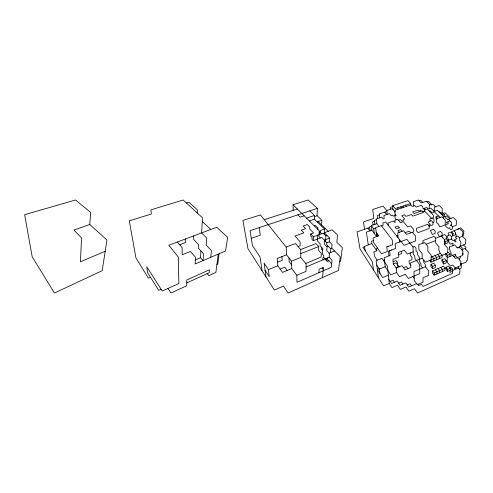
<?xml version="1.0" encoding="UTF-8"?>
<svg xmlns="http://www.w3.org/2000/svg" width="493" height="493" viewBox="0 0 493 493"><rect width="100%" height="100%" fill="white"/><g stroke="black" fill="none" stroke-linecap="round" stroke-linejoin="round"><path stroke-width="0.74" d="M423.777 260.162L423.777 262.461L425.416 264.494L425.404 266.768L428.725 270.91L428.663 275.371L423.019 277.812L423.025 282.162L417.374 284.64L414.225 280.375L413.984 271.563L425.404 266.768M431.554 218.307L424.652 211.127L424.658 209.919L422.772 207.966L422.766 206.82L421.312 205.322L416.203 207.054L414.786 205.55L412.216 206.419L410.823 204.922L395.115 210.178L394.961 212.236M185.676 238.908L185.645 242.476L179.692 244.75M428.91 225.763L428.916 225.048L430.278 224.549L428.67 222.83L428.682 221.603L431.381 220.624L433.002 222.331L432.946 224.771L429.187 226.164M429.292 208.638L429.354 204.194L426.371 201.224L421.299 202.931L418.421 199.985L413.319 201.68L413.43 206.006M429.785 211.577L429.797 210.529L432.201 212.964L433.865 212.378L433.889 211.183L430.827 208.101L428.288 208.983L426.79 207.461L423.407 208.625M426.993 201.847L428.368 201.384L431.289 204.268L431.276 204.977L433.119 204.342L435.584 206.764M430.993 264.421L430.95 266.664L432.607 268.697L435.368 267.52L435.442 265.277L433.76 263.262L430.993 264.421L432.669 266.454L432.607 268.697M431.042 262.153L431.184 255.158L427.813 251.19L427.869 246.383L424.535 242.519L418.822 244.738L418.884 249.538L422.125 253.47L422.15 258.159L425.428 262.196L447.595 253.02L447.897 248.343L444.396 244.54L444.655 239.752L441.192 236.055L435.72 238.181L435.59 242.371L435.985 243.425L438.949 246.728L438.801 250.241L439.651 251.196L439.602 252.354L442.172 255.263L442.055 257.562L431.042 262.153L429.631 260.452M433.273 210.56L434.814 211.343M432.552 270.91L432.497 273.097L434.16 275.156L444.988 270.447L445.124 268.26L443.404 266.257L432.552 270.91L434.228 272.968L434.16 275.156M434.185 210.714L434.271 207.22L439.195 205.507L442.283 208.49L441.993 214.856M298.049 246.518L300.108 245.73L300.083 241.823L295.03 236.055L303.842 232.85L301.334 230.145L305.611 228.616L303.133 226.01L307.324 224.537L309.838 227.107L309.789 229.042L313.591 232.961L310.756 234.015L310.701 235.962L312.02 237.355L311.958 239.29L313.283 240.701L321.756 237.466L324.517 240.264L324.246 244.06L327.032 246.938L326.73 250.647L329.546 253.605L329.207 257.235L332.054 260.267L331.327 267.274L296.983 282.31L296.854 275.285L291.776 268.568L291.511 261.179L286.562 254.813L286.156 247.055L260.458 214.923L242.895 220.426L247.954 248.62L274.373 290.057L283.45 286.113L288.134 293.015L338.469 270.435L340.25 256.773L331.74 248.115L332.091 244.51L329.349 241.767L329.675 238.082L324.295 232.801L332.128 229.861L337.613 235.007L336.793 242.26L342.376 247.689L340.564 261.29L339.609 261.709M433.822 260.994L433.889 258.689L432.207 256.705M440.126 217.444L438.622 215.94L436.034 216.871L435.978 218.67L436.712 218.923M436.588 259.842L436.669 257.543L434.974 255.571M193.743 235.876L193.613 239.425L198.599 244.756L198.408 248.244L203.578 253.858L203.067 260.594L200.522 257.74L200.959 251.011M313.283 240.701L313.425 236.806L310.756 234.015M324.203 234.187L324.56 229.054L314.386 219.231L314.528 215.453L309.709 210.887M436.897 273.966L436.977 271.779L435.294 269.739M439.331 258.696L439.429 256.397L437.722 254.443M441.229 214.104L441.266 213.229L439.719 211.7L439.047 211.941M197.225 212.945L197.366 209.839L188.924 202.204L186.409 202.993M321.578 224.931L321.861 220.229L317.054 215.718L317.387 208.342L308.15 199.985L293.027 204.724L293.169 210.357M439.614 272.783L439.713 270.595L438.018 268.568M317.849 229.448L317.923 227.976L315.378 225.461L314.251 225.862M443.54 218.325L443.632 216.476L437.322 210.24L434.82 211.121L434.789 212.298L438.468 215.996M442.856 237.829L442.018 236.782L442.19 233.201L440.495 231.414L437.809 232.443L437.766 233.645L439.392 236.634L444.735 234.563L446.448 236.357L446.307 238.729L448.026 240.547L447.878 242.889L445.222 243.949L444.47 243.135M441.938 259.829L441.882 260.957L443.527 264.045L446.214 262.905L446.356 260.661L444.624 258.702L441.938 259.829L443.657 261.801L443.527 264.045M442.104 212.323L444.384 214.554L444.31 215.989L444.908 216.575M442.307 271.612L442.424 269.424L440.724 267.409M300.619 249.544L315.976 243.579L318.737 246.531L318.527 250.345L321.325 253.377L321.079 257.106L305.722 263.459M319.698 234.495L319.803 232.622L319.211 232.03M320.413 232.437L320.524 230.545L324.56 229.054M445.222 243.949L445.358 241.607L444.6 240.794M318.897 272.715L319.107 269.252L323.359 267.416L322.595 277.559M445.69 253.809L446.011 256.138L447.299 257.58L455.335 254.209L455.742 254.653L455.649 255.75L460.9 261.438L460.45 265.776L455.322 268.019L452.747 264.957L450.454 265.949L447.434 262.516L447.508 261.413L447.077 260.933L447.447 255.319L445.98 253.692M452.395 226.712L456.198 225.258L456.573 220.679L453.283 217.518L447.305 219.81L447.071 218.824L446.282 218.048L445.684 218.214L444.822 216.606L446.652 215.94L449.647 218.861M452.556 271.286L449.967 272.432L450.288 268.137L448.568 266.165L445.937 267.305L446.646 270.454L447.502 271.446L452.734 269.153L451.015 267.194L449.893 267.681M321.424 247.159L321.307 249.027L322.681 250.499M460.53 246.161L460.961 241.743L459.254 240.011L459.464 237.762L457.763 236.048L455.273 237.034L456.968 238.76L454.454 239.764L456.154 241.527L455.329 241.86L453.8 240.27L452.95 240.609L451.397 238.988L451.563 236.652L449.844 234.878L447.237 235.9L447.163 237.071L448.014 237.965L447.94 239.13L448.79 240.023L448.71 241.182L449.487 243.24L450.343 244.146L452.944 243.098L452.981 245.613M447.502 271.446L447.65 269.289L445.937 267.305M451.403 225.732L451.631 222.534L448.371 219.33M322.958 259.854L322.86 257.802L323.673 257.463L323.802 255.664L322.428 254.172L322.81 248.626L320.056 245.711L320.167 243.819L317.455 240.978L317.745 235.186L313.425 236.806M449.949 256.471L450.109 254.203L448.371 252.299L447.619 252.613M89.751 224.494L90.669 212.526L75.577 199.985L24.65 214.677L32.224 256.908L54.446 293.015L102.187 270.657L106.956 240.048L89.751 224.494L73.913 230.077L81.542 237.928L80.445 261.801L105.212 251.233M325.485 241.508L325.91 235.876L323.186 233.183L317.738 235.229M454.528 231.34L454.601 230.416L459.519 228.505L462.921 231.827L462.465 236.332L465.897 239.74L465.41 244.152L460.012 246.377M452.734 269.153L452.383 273.393L423.031 286.402L421.447 284.288L418.68 285.509L417.873 284.418M454.016 256.939L453.88 256.496L455.649 255.75M326.89 260.982L326.988 259.885L325.842 258.646M456.814 236.424L455.988 235.475L456.08 234.354L455.538 233.811M327.623 257.901L327.5 259.281L331.69 263.817M457.646 229.233L460.604 227.889L463.913 231.106L463.463 235.494L462.514 235.87M456.962 247.313L457.473 247.782L459.975 246.753L460.08 245.699L462.237 247.924L462.015 250.068M458.428 266.664L458.287 268.093L455.772 269.196L455.902 267.767M330.495 252.589L330.84 248.971L326.693 244.725L326.841 242.889L324.499 240.516M459.581 260.008L459.353 258.338L460.271 257.944L460.437 256.323M210.77 257.303L211.466 250.58L206.179 245.126L206.758 238.088L201.582 232.924L202.537 217.838L183.149 199.985L150.907 209.87L151.339 213.987L129.302 220.895L135.945 257.931L148.405 278.188L150.531 277.3M465.632 249.181L465.848 247.289L463.525 244.929M218.257 254.105L215.872 272.401L208.866 275.618L207.171 273.646M219.138 253.729L217.764 264.026L216.914 264.408M186.773 282.902L209.168 272.74L209.47 269.8L186.816 279.969L186.73 285.774L170.954 293.015L167.916 288.448M161.082 289.249L158.684 290.315L147.61 272.629L146.778 266.818L162.203 291.012L178.842 283.543L178.343 257.136L168.834 245.237L216.63 227.267L227.68 237.269L225.541 250.999L195.148 263.971L195.456 257.229L190.415 251.448L182.188 254.752L182.157 247.652L177.375 242.026M459.131 269.036L461.109 268.161L461.547 264.026L460.727 263.133M452.617 270.589L454.503 269.757L454.392 268.469L454.922 268.241L455.772 269.196M416.622 283.623L408.728 287.062L405.745 282.846L400.1 285.268L397.235 281.09L391.559 283.493L388.804 279.358M460.591 264.445L466.452 261.888L466.6 260.631L467.339 260.31L468.35 251.966L464.93 248.466L462.052 249.661M447.65 269.289L450.288 268.137M434.228 272.968L445.124 268.26M407.23 284.942L410.034 283.728L411.544 285.835M296.854 275.285L306.036 271.366L306.147 263.971L300.779 257.463L300.742 249.692L295.51 243.536L286.156 247.055M328.88 260.772L327.309 261.444L323.673 257.463M398.658 283.167L401.481 281.965L402.929 284.054M432.669 266.454L435.442 265.277M443.657 261.801L446.356 260.661M462.57 254.419L463.494 254.031L462.699 253.199M378.439 277.781L376.171 260.6L382.001 258.344L387.473 266.306L389.23 283.493L383.597 285.872L359.995 248.86L357.086 231.883L369.651 227.544M195.333 259.916L200.522 257.74M306.104 266.929L329.207 257.235M390.173 281.411L393.007 280.221L394.406 282.286M447.447 255.319L450.109 254.203M291.776 268.568L282.483 272.407L277.818 265.832L277.189 258.449L286.562 254.813M329.121 253.162L334.513 250.937M388.373 275.112L382.593 277.491L377.33 269.4L379.142 268.679M396.563 272.5L390.739 274.897L385.187 266.731L384.207 257.71L390.08 255.429L389.649 250.746L395.522 248.503L395.158 243.702L406.805 239.327L413.029 246.987L413.233 254.154L414.81 256.138L414.866 258.468L419.685 264.568L419.783 273.609L408.346 278.471L405.289 274.25L399.496 276.678L396.563 272.5L396.218 268.038L393.322 263.965L392.933 259.398L398.782 257.093L398.461 252.404L404.297 250.142L407.36 254.086L413.165 251.794M403.533 267.724L406.423 266.534L407.957 268.593M431.147 257.136L440.452 253.322M422.15 258.159L410.675 262.824L410.842 267.403L405.055 269.788L402.035 265.678L396.218 268.038M280.123 269.079L284.763 267.194L287.166 270.472M330.501 248.62L331.74 248.115M396.039 267.791L397.833 267.064L397.5 262.547L396.045 260.538L393.131 261.697M291.511 261.179L300.779 257.463M265.068 270.164L269.258 276.61L268.42 269.591L277.818 265.832M326.754 246.648L328.061 246.124M379.93 273.399L379.382 269.049L385.187 266.731M393.322 263.965L396.218 262.812L399.139 266.855M459.297 237.595L462.465 236.332M448.79 240.023L451.397 238.988M445.358 241.607L448.026 240.547M300.761 253.63L318.737 246.531M277.504 262.19L282.169 260.353L281.91 256.619M326.748 242.79L329.349 241.767M451.44 236.523L452.266 236.196L452.438 233.867L450.731 232.129L448.149 233.127L448.531 235.395M444.403 239.481L446.307 238.729M426.094 244.325L435.646 240.584M383.344 260.298L384.441 259.866M398.621 254.764L401.53 253.63L401.388 251.27M324.394 240.134L329.675 238.082M412.955 246.901L414.397 246.34L415.987 248.275L416.037 250.666L417.633 252.632L417.676 254.986L419.284 256.982L419.34 261.61L420.948 263.632L420.96 265.906L422.581 267.952M325.861 235.833L326.958 235.414M391.399 250.08L388.459 251.159L388.965 255.861M450.238 225.319L451.471 224.845M376.245 232.345L378.797 235.845L373.053 237.909L373.669 242.562L381.477 253.778L387.301 251.559L386.839 246.882L392.656 244.694L392.262 239.906L381.354 225.621L375.666 227.6L376.763 236.578M377.533 248.115L376.498 248.497L376.788 250.758L373.934 251.831L374.532 256.274L377.17 260.218M386.839 246.907L388.583 246.229M449.992 220.926L446.257 222.318L447.065 223.126L448.316 222.657L448.248 223.779L445.857 224.679L445.758 226.367L448.266 228.37L449.918 227.735L449.844 228.9L450.651 229.713L452.278 229.085L452.451 226.768L450.781 225.11M412.419 232.363L413.713 231.883L413.652 229.424L410.583 225.868L407.76 226.885L403.329 221.677L400.526 222.663L397.685 219.274L394.887 220.242L395.059 222.682L393.685 221L388.083 222.947L388.299 225.356M405.141 232.671L409.369 231.125L410.829 232.85M433.002 222.454L433.994 222.09L434.056 219.65L432.447 217.98L429.779 218.941L430.062 221.104M396.625 235.925L397.919 235.451M376.788 250.758L371.808 243.524L364.53 246.451L365.214 250.771M364.567 246.697L362.947 247.289L372.314 261.691L373.515 270.059M432.577 218.122L433.433 217.814L433.489 215.386L427.252 209.014L424.658 209.919M442.283 215.145L444.384 214.554M373.404 240.584L371.5 241.274L371.808 243.524M443.256 213.451L445.062 212.803L450.842 218.417M377.539 234.311L376.529 234.674L377.675 236.252M317.147 221.899L321.861 220.229M309.351 220.981L314.386 219.231M381.557 225.88L383.116 225.338L382.87 222.959L385.655 221.998L404.044 245.335L415.624 240.917L415.519 235.999L412.358 232.289L406.583 234.421L403.551 230.742L397.746 232.856L398.073 237.762M378.932 226.46L376.837 223.674L371.315 225.572L373.749 228.918L375.74 228.222M398.492 220.242L400.532 219.527L401.955 221.209L403.329 220.574L403.28 219.496L404.661 219.015L401.807 215.706L404.537 214.769L405.967 216.402L411.396 214.517L412.869 216.144L423.549 212.409L422.039 210.825L414.083 213.586L412.623 211.984L417.922 210.16L418.785 211.078L420.554 210.468L421.176 211.121M422.908 211.737L424.652 211.127M376.578 236.646L371.925 230.176L366.398 232.104L368.271 244.818M371.408 226.256L369.565 226.891L370.101 230.816M251.288 238.31L260.267 235.223L259.263 227.618M314.485 216.606L317.054 215.718M429.341 204.94L431.289 204.268M306.535 218.183L314.528 215.453M376.375 219.779L374.409 220.445L374.89 224.346M374.501 221.221L372.616 221.862L373.016 224.987M304.163 215.811L300.12 217.173L297.821 214.831M394.48 211.281L395.176 211.047M386.9 211.411L379.302 213.937L379.727 217.807M410.694 203.492L395.3 208.613L392.73 205.63L408.001 200.62L410.694 203.492L410.737 204.952M419.105 200.688L420.634 200.183L422.834 202.413M379.4 214.831L377.391 215.503L377.737 218.479M317.387 208.342L250.043 230.675L252.471 245.588L260.064 257.019L262.023 270.688M392.798 206.604L390.585 207.331L390.733 209.168M264.26 219.675L297.334 209.02M202.303 221.505L210.788 229.467M318.077 221.567L328.239 231.322M293.027 204.724L319.273 230.866L318.959 236.628L320.314 238.014M319.248 231.279L321.713 233.737M436.034 216.871L437.525 218.393M424.239 208.336L425.49 209.63M405.628 205.174L406.663 206.314M435.72 238.181L434.043 236.338L422.902 240.627L422.982 243.123M458.287 268.093L460.012 270.016L459.581 274.151L417.528 293.015L414.459 288.75L408.913 291.197L405.967 286.981L400.39 289.403L397.555 285.231L391.947 287.629L389.23 283.493M400.495 206.881L401.518 208.034M322.157 267.933L323.229 269.16M395.096 214.221L396.193 215.521L394.905 215.959L395.078 218.387L396.23 219.773M386.832 210.684L383.067 206.111L372.714 209.476L373.823 218.43L363.458 221.918L364.573 229.3M402.097 231.272L400.735 229.615L397.888 230.644L399.238 232.314M384.706 212.138L386.685 214.578M291.646 264.926L289.169 261.691L289.003 257.956M410.755 265.129L409.202 263.089L409.11 260.791L412 259.62L411.92 257.291L410.361 255.294L410.275 252.94M412.918 276.53L414.169 278.212M367.889 228.154L369.842 230.903M268.42 269.591L264.143 263.151L265.949 276.844M376.757 265.055L379.382 269.049M371.315 225.572L371.925 230.176M373.749 228.918L374.341 233.534M377.515 234.083L377.767 236.215M376.837 223.674L376.282 218.966L381.798 217.105L383.32 219.034L384.195 218.738L383.881 215.521L389.439 213.648L391.048 215.595L392.379 215.145L393.18 216.1L395.183 215.423L394.93 211.805L392.255 208.662L386.814 210.468L387.171 214.418M392.73 205.63L393.02 209.562M397.906 207.744L397.999 209.211M399.54 239.616L399.687 242.001M403.071 206.025L403.138 207.491M429.193 226.065L429.156 228.518L418.082 232.647L416.517 230.847L416.474 228.388L427.573 224.321L429.193 226.065M430.783 230.293L430.765 231.507L432.379 234.514L435.103 233.479L435.177 231.051L433.52 229.27L430.783 230.293M436.718 218.689L436.582 222.928L437.408 223.169L439.047 224.863L438.998 226.065L439.824 226.922L445.068 224.95L445.327 220.106L441.981 216.772L436.718 218.689M449.443 247.048L449.289 249.341L450.146 250.271L450.066 251.405L450.929 252.342L450.842 253.47L455.415 258.461L462.459 255.46L462.933 251.023L459.408 247.357L457.683 248.071L454.682 244.922L449.443 247.048M453.116 233.46L452.944 235.759L455.464 234.767L455.649 232.468L453.954 230.767L451.434 231.747L453.116 233.46M399.293 227.852L396.452 228.869L395.041 227.113L397.863 226.108L399.293 227.852"/></g></svg>
